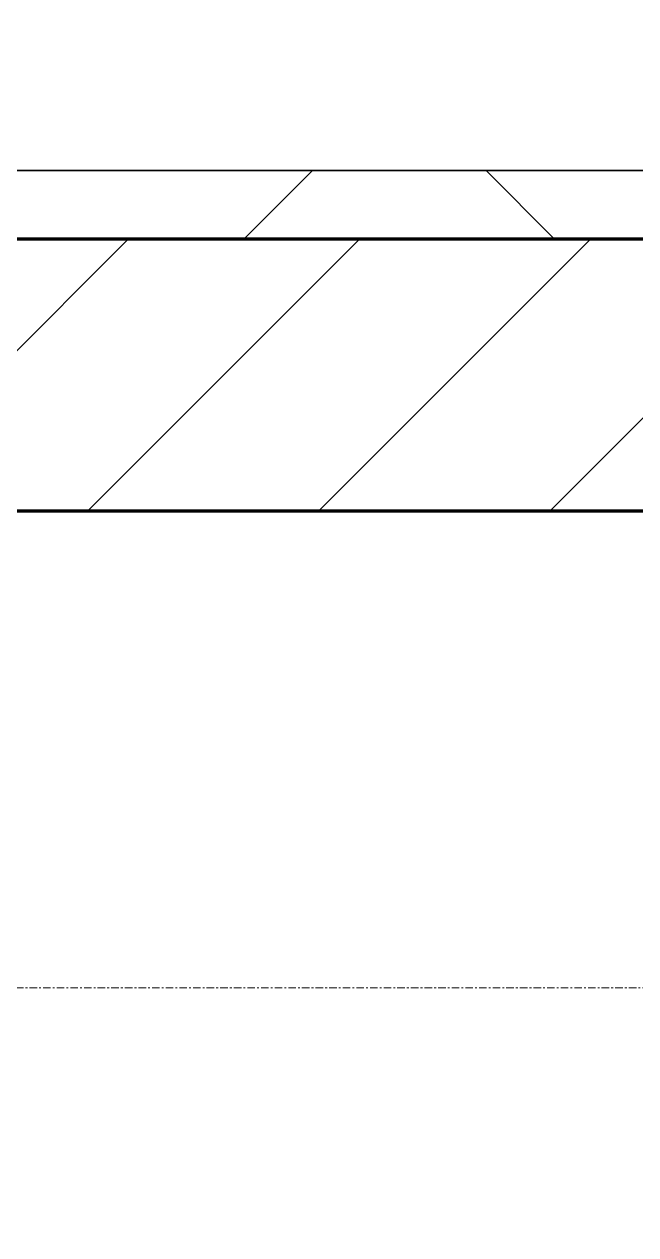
# Model space of a CAD drawing. Header units: millimetres. Extents: x -678720 to -601931, y -306 to 39239.
# Drawn here: x -664248 to -663799, y 3398 to 4287 of the extents above; entities that cross this region are included whole.
import ezdxf
from ezdxf.xclip import XClip

# ---------------------------------------------------------------- set-up
doc = ezdxf.new("R2010")
doc.units = ezdxf.units.MM
doc.header["$XCLIPFRAME"] = 0
doc.linetypes.add('DPA_Grid _ Level 100', pattern=[10, 5.5, -1.6, 1.3, -1.6])
for name, color, linetype, lineweight in [('A-GLAZ-CURT', 2, 'Continuous', 9), ('A-WALL', 5, 'Continuous', 35), ('A-WALL-FNSH', 2, 'Continuous', 35), ('A-WALL-PATT', 1, 'Continuous', 35), ('S-GRID', 251, 'Continuous', 9)]:
    doc.layers.add(name, color=color, linetype=linetype, lineweight=lineweight)
doc.layers.add('A11_ALU.SOLID SHEET', color=2, linetype='Continuous')

# ---------------------------------------------------------------- blocks, each defined once
blk = doc.blocks.new('PPLS-PP19_Custom Tile Pattern - Custom Tile Pattern-V111-4234-01 ENLARGED MULTI-PURPOSE LEVEL - REFLECTED CEILING PLAN - SHEET 5')
at = {"layer": 'A-GLAZ-CURT'}
for p, q in [((-300, 0), (300, 0)), ((300, 0), (-300, 0)), ((195.99, 0), (209.65, 0)), ((209.65, 0), (195.99, 0)), ((209.66, 0), (213.31, 0)), ((213.31, 0), (209.66, 0)), ((230.06, 0), (300, 0)), ((-300, -50), (300, -50)), ((300, -50), (-300, -50))]:
    blk.add_line(p, q, dxfattribs=at)
for points, knots in [([(-54.02, 0), (-53.66, 0), (-52.05, 0), (-48.53, 0), (-30.79, 0), (-18.03, 0), (8.61, 0), (15.02, 0), (22.91, 0), (31, 0), (39.04, 0), (51.19, 0), (58.74, 0), (61.34, 0), (61.45, 0)], [-3731.068074, -3731.068074, -3731.068074, -3731.068074, -3689.699207, -3546.54457, -3315.260113, -2864.387349, -2439.246196, -2084.094819, -1956.422387, -1818.904206, -1645.594513, -1443.202566, -1228.752106, -1120.932285, -1120.932285, -1120.932285, -1120.932285]), ([(76.63, 0), (74.8, 0), (67.65, 0), (53.52, 0), (37, 0), (24.07, 0), (12.82, 0), (-2.9, 0), (-20.62, 0), (-32.81, 0), (-44.85, 0), (-51.43, 0), (-51.79, 0)], [-3095.572228, -3095.572228, -3095.572228, -3095.572228, -2950.589685, -2634.532728, -2313.748533, -2106.613311, -1925.670641, -1617.263037, -1290.787923, -1039.307308, -819.71621, -644.910881, -644.910881, -644.910881, -644.910881]), ([(-36.78, 0), (-32.43, 0), (-19.22, 0), (8.83, 0), (43.36, 0), (70.92, 0), (82.12, 0), (83.66, 0)], [-6191.144455, -6191.144455, -6191.144455, -6191.144455, -5862.463379, -5340.621928, -4573.028122, -4094.177415, -3869.465285, -3869.465285, -3869.465285, -3869.465285]), ([(70.61, 0), (66.16, 0), (55.8, 0), (39.61, 0), (24.74, 0), (2.64, 0), (-17.84, 0), (-30.57, 0), (-31.82, 0), (-32, 0)], [-4647.237329, -4647.237329, -4647.237329, -4647.237329, -4326.416877, -4098.545751, -3766.694881, -3333.063701, -2994.501669, -2698.150104, -2614.070998, -2614.070998, -2614.070998, -2614.070998]), ([(-15.19, 0), (-13.07, 0), (7.48, 0), (40.29, 0), (65.03, 0), (76.75, 0)], [-461.142613, -461.142613, -461.142613, -461.142613, -429.606584, -390.253598, -354.536918, -354.536918, -354.536918, -354.536918]), ([(103.09, 0), (101.08, 0), (86.31, 0), (63.34, 0), (35.84, 0), (20.19, 0), (13.74, 0), (11.85, 0)], [-375.435014, -375.435014, -375.435014, -375.435014, -369.147452, -330.153101, -307.516438, -285.83788, -275.055219, -275.055219, -275.055219, -275.055219]), ([(11.91, 0), (17.75, 0), (25.21, 0), (37.44, 0), (45.92, 0), (57.76, 0), (64.47, 0), (72.74, 0), (75.22, 0), (76.03, 0), (76.21, 0)], [-1549.07911, -1549.07911, -1549.07911, -1549.07911, -1206.526904, -1089.329421, -901.315459, -753.071572, -495.328968, -421.953223, -334.951786, -290.452333, -290.452333, -290.452333, -290.452333]), ([(77.87, 0), (76.47, 0), (71.98, 0), (62.26, 0), (51.85, 0), (43.81, 0), (29.53, 0), (20.67, 0), (18.85, 0), (18.16, 0)], [-7018.658411, -7018.658411, -7018.658411, -7018.658411, -6924.452779, -6738.82075, -6548.303034, -6314.283804, -6135.05769, -5972.647715, -5832.674503, -5832.674503, -5832.674503, -5832.674503]), ([(27.44, 0), (27.9, 0), (29.54, 0), (38.07, 0), (53.39, 0), (69.71, 0), (76.64, 0), (77.9, 0)], [-5037.309798, -5037.309798, -5037.309798, -5037.309798, -4887.603822, -4705.298446, -4353.683244, -3960.84581, -3860.161725, -3860.161725, -3860.161725, -3860.161725]), ([(27.89, 0), (29.09, 0), (33.4, 0), (48.37, 0), (63.95, 0), (74.45, 0), (77.82, 0)], [-147.777612, -147.777612, -147.777612, -147.777612, -135.792042, -118.513713, -97.899267, -88.132587, -88.132587, -88.132587, -88.132587]), ([(53.18, 0), (53.06, 0), (52.22, 0), (44.99, 0), (36.46, 0), (30.82, 0)], [-622.740158, -622.740158, -622.740158, -622.740158, -566.066452, -360.610861, 0, 0, 0, 0]), ([(136.44, 0), (121.66, 0), (86.93, 0), (51.16, 0), (31.18, 0)], [-106.750556, -106.750556, -106.750556, -106.750556, -59.610984, 0, 0, 0, 0]), ([(168.37, 0), (167.68, 0), (162.47, 0), (147.02, 0), (109.77, 0), (76.86, 0), (57.82, 0), (46.51, 0), (41.18, 0), (36.02, 0), (35.54, 0), (35.54, 0)], [-543.375029, -543.375029, -543.375029, -543.375029, -530.793311, -458.593899, -401.860199, -357.622665, -341.267687, -334.000314, -326.15566, -319.318397, -317.489778, -317.489778, -317.489778, -317.489778]), ([(36.29, 0), (37.77, 0), (48.82, 0), (64.79, 0), (95.91, 0), (124.45, 0), (132.42, 0), (134.6, 0)], [-314.598523, -314.598523, -314.598523, -314.598523, -305.899624, -287.17622, -249.500363, -194.761443, -152.241002, -152.241002, -152.241002, -152.241002]), ([(61.47, 0), (61.47, 0), (61.21, 0), (54.61, 0), (53.71, 0), (53.56, 0)], [-1113.311073, -1113.311073, -1113.311073, -1113.311073, -1096.402191, -891.204116, -747.28819, -747.28819, -747.28819, -747.28819]), ([(76.22, 0), (75.58, 0), (73.64, 0), (71.05, 0), (70.61, 0)], [-193.634889, -193.634889, -193.634889, -193.634889, -31.537676, 0, 0, 0, 0]), ([(77.82, 0), (80.16, 0), (100.5, 0), (120.63, 0), (138.28, 0), (138.53, 0)], [-353.448399, -353.448399, -353.448399, -353.448399, -346.313304, -291.370682, -290.5735, -290.5735, -290.5735, -290.5735]), ([(78.1, 0), (86.41, 0), (103.13, 0), (116.36, 0), (128.63, 0), (128.95, 0)], [-87.867769, -87.867769, -87.867769, -87.867769, -63.759246, -39.050993, -35.895543, -35.895543, -35.895543, -35.895543]), ([(78.48, 0), (79.51, 0), (84.95, 0), (86.01, 0), (92.51, 0), (94.33, 0)], [-3844.262741, -3844.262741, -3844.262741, -3844.262741, -3759.045785, -3336.541051, -2783.776468, -2783.776468, -2783.776468, -2783.776468]), ([(114.39, 0), (114.2, 0), (112.08, 0), (105.42, 0), (92.38, 0), (86.52, 0), (79.99, 0), (78.52, 0)], [-8148.58938, -8148.58938, -8148.58938, -8148.58938, -8105.191388, -7723.759874, -7531.75727, -7135.649961, -7033.519254, -7033.519254, -7033.519254, -7033.519254]), ([(94.4, 0), (94.4, 0), (94.64, 0), (99.11, 0), (108.97, 0), (120.79, 0), (139.94, 0), (163.31, 0), (185.23, 0), (193.62, 0), (194.69, 0), (194.79, 0)], [-2348.345796, -2348.345796, -2348.345796, -2348.345796, -2310.419338, -2233.599744, -2052.234781, -1843.028543, -1530.39897, -1095.004608, -529.74427, -295.064701, -265.121568, -265.121568, -265.121568, -265.121568]), ([(129.02, 0), (129.02, 0), (124.41, 0), (122.35, 0), (114.96, 0), (108.04, 0), (103.09, 0)], [-35.386604, -35.386604, -35.386604, -35.386604, -31.430235, -22.807238, -15.488593, 0, 0, 0, 0]), ([(157.9, 0), (156.77, 0), (151.67, 0), (143.29, 0), (134.04, 0), (126.24, 0), (118.6, 0), (114.23, 0), (111.98, 0), (105.66, 0), (105.23, 0), (105.23, 0)], [-10292.955006, -10292.955006, -10292.955006, -10292.955006, -10098.273015, -9847.788484, -9677.714971, -9567.007022, -9453.21225, -9220.200448, -9012.77275, -8966.157302, -8929.495943, -8929.495943, -8929.495943, -8929.495943]), ([(105.26, 0), (105.52, 0), (111.01, 0), (112.65, 0), (113.59, 0)], [-8920.561005, -8920.561005, -8920.561005, -8920.561005, -8814.835624, -8577.462505, -8577.462505, -8577.462505, -8577.462505]), ([(128.58, 0), (128.8, 0), (130.16, 0), (139.26, 0), (152.67, 0), (161.24, 0), (162.19, 0), (162.75, 0)], [-633.326174, -633.326174, -633.326174, -633.326174, -627.736123, -618.981161, -602.094757, -592.980799, -581.414464, -581.414464, -581.414464, -581.414464]), ([(137.1, 0), (136, 0), (133.64, 0), (129.87, 0), (129.11, 0)], [-670.405967, -670.405967, -670.405967, -670.405967, -651.020627, -640.742133, -640.742133, -640.742133, -640.742133]), ([(193.8, 0), (193.33, 0), (190.11, 0), (183.13, 0), (171, 0), (161.95, 0), (161.28, 0), (158.35, 0), (157.85, 0), (157.77, 0)], [-11665.349007, -11665.349007, -11665.349007, -11665.349007, -11565.880756, -11105.624034, -10839.086983, -10768.332124, -10666.779182, -10580.760289, -10550.278881, -10550.278881, -10550.278881, -10550.278881]), ([(209.53, 0), (208.11, 0), (193.7, 0), (177.41, 0), (159.34, 0), (158.33, 0), (158.3, 0)], [-192.73867, -192.73867, -192.73867, -192.73867, -187.987675, -143.776725, -129.632772, -123.352749, -123.352749, -123.352749, -123.352749]), ([(159.07, 0), (159.13, 0), (160.84, 0), (165.21, 0), (174.15, 0), (185.98, 0), (208.82, 0), (219.42, 0), (230.06, 0)], [-115.643202, -115.643202, -115.643202, -115.643202, -114.681583, -87.660824, -65.295536, -41.623857, -24.459831, 0, 0, 0, 0]), ([(162.75, 0), (165.4, 0), (170.91, 0), (172.61, 0), (172.61, 0)], [-111.264224, -111.264224, -111.264224, -111.264224, -56.742688, -19.085662, -19.085662, -19.085662, -19.085662]), ([(209.67, 0), (207.81, 0), (196.11, 0), (182.99, 0), (174.27, 0), (169.67, 0), (168.99, 0)], [-8808.385412, -8808.385412, -8808.385412, -8808.385412, -8717.832359, -8253.978395, -8152.463617, -8069.855175, -8069.855175, -8069.855175, -8069.855175]), ([(209.66, 0), (208.02, 0), (202.5, 0), (187.54, 0), (175.3, 0), (169.49, 0)], [-193.506062, -193.506062, -193.506062, -193.506062, -184.406837, -162.427601, -142.916156, -142.916156, -142.916156, -142.916156]), ([(171.51, 0), (176.48, 0), (193.23, 0), (201.73, 0), (208.81, 0), (213.9, 0), (241.96, 0), (266.73, 0), (281.71, 0), (291.71, 0), (296.52, 0), (297.86, 0), (298.09, 0)], [-7971.819559, -7971.819559, -7971.819559, -7971.819559, -7784.112253, -7606.717214, -7289.299508, -7042.621073, -6582.165592, -6068.460911, -5766.029927, -5566.724884, -5280.360606, -5199.253518, -5199.253518, -5199.253518, -5199.253518]), ([(172.07, 0), (177.66, 0), (187.87, 0), (201.08, 0), (207.47, 0), (213.96, 0), (215.11, 0)], [-255.364076, -255.364076, -255.364076, -255.364076, -237.955587, -223.92608, -215.862851, -208.75215, -208.75215, -208.75215, -208.75215]), ([(300, 0), (286.53, 0), (255.85, 0), (225.09, 0), (209.66, 0)], [-285.253232, -285.253232, -285.253232, -285.253232, -244.693688, -192.888261, -192.888261, -192.888261, -192.888261]), ([(247.1, 0), (246.76, 0), (245.04, 0), (238.34, 0), (226.56, 0), (221.86, 0), (214.11, 0), (209.95, 0)], [-9649.085549, -9649.085549, -9649.085549, -9649.085549, -9581.591397, -9406.094246, -9221.510254, -9016.44624, -8813.02241, -8813.02241, -8813.02241, -8813.02241]), ([(215.22, 0), (214.62, 0), (212.66, 0), (210.92, 0), (210.18, 0)], [-203.825446, -203.825446, -203.825446, -203.825446, -198.527383, -194.454786, -194.454786, -194.454786, -194.454786]), ([(300, 0), (288.22, 0), (262, 0), (230.43, 0), (219.94, 0), (219.02, 0)], [-12528.858583, -12528.858583, -12528.858583, -12528.858583, -11905.454923, -11162.864862, -10856.732305, -10856.732305, -10856.732305, -10856.732305]), ([(219.9, 0), (220.86, 0), (227.84, 0), (242.06, 0), (246.54, 0), (246.96, 0)], [-10670.940496, -10670.940496, -10670.940496, -10670.940496, -10511.382485, -9925.173265, -9834.877357, -9834.877357, -9834.877357, -9834.877357]), ([(284.76, 0), (284.76, 0), (285.09, 0), (287.47, 0), (293.59, 0), (297.76, 0), (300, 0)], [-4110.630118, -4110.630118, -4110.630118, -4110.630118, -4053.389046, -3959.664717, -3862.421465, -3746.95702, -3746.95702, -3746.95702, -3746.95702]), ([(297.38, 0), (295.84, 0), (291.62, 0), (285.38, 0), (284.87, 0)], [-4803.172655, -4803.172655, -4803.172655, -4803.172655, -4358.271401, -4143.037883, -4143.037883, -4143.037883, -4143.037883])]:
    blk.add_open_spline(points, degree=3, knots=knots, dxfattribs=at)
for points in [[(80.35, 0), (79.57, 0), (78.27, 0), (76.63, 0)], [(84.06, 0), (83.48, 0), (82.41, 0), (81.72, 0)], [(168.74, 0), (168.74, 0), (169.81, 0), (171.51, 0)], [(195.11, 0), (194.91, 0), (194.44, 0), (193.8, 0)]]:
    blk.add_open_spline(points, degree=3, dxfattribs=at)
blk = doc.blocks.new('PPLS-PP19_Custom Tile Pattern - Custom Tile Pattern-V112-4234-01 ENLARGED MULTI-PURPOSE LEVEL - REFLECTED CEILING PLAN - SHEET 5')
at = {"layer": 'A-GLAZ-CURT'}
for p, q in [((-300, 0), (300, 0)), ((300, 0), (-300, 0)), ((-293.07, 0), (-275.75, 0)), ((-275.75, 0), (-293.07, 0)), ((-222.32, 0), (-205, 0)), ((-205, 0), (-222.32, 0)), ((-300, -50), (300, -50)), ((300, -50), (-300, -50))]:
    blk.add_line(p, q, dxfattribs=at)
at = {"layer": 'A-GLAZ-CURT', "flags": 128}
for points in [[(-300, 0), (-291.56, 0), (-283.3, 0), (-275.2, 0), (-267.26, 0), (-259.45, 0)], [(-125.17, 0), (-128.55, 0), (-134.16, 0), (-140.03, 0), (-145.5, 0), (-150.63, 0), (-155.53, 0), (-160.27, 0), (-164.95, 0), (-169.65, 0), (-174.47, 0), (-179.49, 0), (-184.81, 0), (-190.44, 0), (-196.37, 0), (-202.58, 0), (-209.04, 0), (-215.73, 0), (-222.63, 0), (-229.72, 0), (-236.97, 0), (-244.39, 0), (-251.96, 0), (-259.67, 0), (-267.51, 0), (-275.48, 0), (-283.55, 0), (-291.73, 0), (-300, 0)], [(-258.49, 0), (-251.77, 0), (-244.2, 0), (-236.74, 0), (-229.36, 0), (-222.06, 0), (-214.83, 0), (-207.71, 0), (-200.76, 0), (-194.02, 0), (-187.54, 0), (-181.38, 0), (-175.58, 0), (-170.25, 0), (-165.64, 0), (-162.01, 0), (-159.53, 0), (-157.46, 0), (-154.52, 0), (-149.42, 0), (-141.84, 0), (-132.81, 0), (-126.44, 0)]]:
    blk.add_lwpolyline(points, dxfattribs=at)
at = {"layer": 'A-GLAZ-CURT'}
for points, knots in [([(-300, 0), (-284.65, 0), (-244.24, 0), (-211.23, 0), (-192.57, 0)], [-5323.127839, -5323.127839, -5323.127839, -5323.127839, -4502.809032, -3118.989128, -3118.989128, -3118.989128, -3118.989128]), ([(-258.49, 0), (-266.57, 0), (-280.06, 0), (-294.48, 0), (-300, 0)], [-14204.016957, -14204.016957, -14204.016957, -14204.016957, -13729.592194, -13439.944408, -13439.944408, -13439.944408, -13439.944408]), ([(-258.52, 0), (-260.32, 0), (-263.23, 0), (-264.9, 0), (-265.4, 0)], [-393.589096, -393.589096, -393.589096, -393.589096, -208.940337, 0, 0, 0, 0]), ([(-258.5, 0), (-257.84, 0), (-254.2, 0), (-241.25, 0), (-225.99, 0), (-213.1, 0), (-202.49, 0), (-196.01, 0), (-192.57, 0)], [-5719.348334, -5719.348334, -5719.348334, -5719.348334, -5657.471696, -5413.335975, -5017.494783, -4832.723979, -4666.091899, -4468.794443, -4468.794443, -4468.794443, -4468.794443]), ([(-137.88, 0), (-140.56, 0), (-147.66, 0), (-147.69, 0), (-158.72, 0), (-174.02, 0), (-185.59, 0), (-209.77, 0), (-232.01, 0), (-251.53, 0), (-256.94, 0), (-258.37, 0)], [-3187.727384, -3187.727384, -3187.727384, -3187.727384, -2919.378265, -2477.344047, -2237.412286, -2029.680487, -1755.085331, -1400.429864, -858.079193, -543.655514, -398.465923, -398.465923, -398.465923, -398.465923]), ([(-126.65, 0), (-129.33, 0), (-154.58, 0), (-196.3, 0), (-242.36, 0), (-257.94, 0)], [-17379.565393, -17379.565393, -17379.565393, -17379.565393, -17136.203329, -15131.813646, -14214.785993, -14214.785993, -14214.785993, -14214.785993]), ([(-133.82, 0), (-135.51, 0), (-137.8, 0), (-149.31, 0), (-162.01, 0), (-177.91, 0), (-199.46, 0), (-216.65, 0), (-231.26, 0), (-233.46, 0), (-234, 0)], [-2731.647847, -2731.647847, -2731.647847, -2731.647847, -2418.507304, -2308.929706, -2113.765672, -1763.376603, -1422.553702, -978.033455, -846.069444, -682.911962, -682.911962, -682.911962, -682.911962]), ([(-233.49, 0), (-233.44, 0), (-232.38, 0), (-230.74, 0), (-225.3, 0), (-223.63, 0)], [-455.274641, -455.274641, -455.274641, -455.274641, -440.605512, -119.536984, 0, 0, 0, 0]), ([(-223.63, 0), (-219.39, 0), (-208.51, 0), (-197.92, 0), (-192.58, 0)], [-5463.295695, -5463.295695, -5463.295695, -5463.295695, -5161.076232, -4866.86081, -4866.86081, -4866.86081, -4866.86081]), ([(-192.01, 0), (-186.56, 0), (-159.17, 0), (-129.95, 0), (-110.8, 0), (-99.5, 0), (-91.46, 0)], [-3105.157906, -3105.157906, -3105.157906, -3105.157906, -2700.551212, -1002.059161, -460.363443, 0, 0, 0, 0]), ([(-192, 0), (-189.87, 0), (-182.69, 0), (-169.02, 0), (-152.12, 0), (-136.84, 0), (-129.54, 0), (-127.42, 0), (-127.37, 0)], [-4856.26284, -4856.26284, -4856.26284, -4856.26284, -4739.070012, -4465.409639, -4149.119819, -3839.893365, -3647.167523, -3642.19713, -3642.19713, -3642.19713, -3642.19713]), ([(-191.86, 0), (-190.03, 0), (-182.21, 0), (-171.77, 0), (-158.7, 0), (-157.22, 0)], [-4455.137067, -4455.137067, -4455.137067, -4455.137067, -4349.945572, -4000.813434, -3840.635403, -3840.635403, -3840.635403, -3840.635403]), ([(-152.35, 0), (-151.03, 0), (-147.71, 0), (-143.57, 0), (-138.62, 0)], [-3494.978217, -3494.978217, -3494.978217, -3494.978217, -3371.022232, -3227.460399, -3227.460399, -3227.460399, -3227.460399]), ([(-118.78, 0), (-121.86, 0), (-126.28, 0), (-136.96, 0), (-147.46, 0), (-150.03, 0), (-150.57, 0)], [-5938.474035, -5938.474035, -5938.474035, -5938.474035, -5700.061948, -5508.838257, -5298.784692, -5196.16478, -5196.16478, -5196.16478, -5196.16478]), ([(-150.34, 0), (-150.07, 0), (-147.75, 0), (-142.87, 0), (-132.25, 0), (-126.71, 0)], [-4948.728362, -4948.728362, -4948.728362, -4948.728362, -4883.323924, -4440.880425, -4102.0558, -4102.0558, -4102.0558, -4102.0558]), ([(-60.73, 0), (-66.86, 0), (-81.81, 0), (-110.94, 0), (-130.52, 0), (-147.74, 0), (-149.07, 0)], [-7894.127831, -7894.127831, -7894.127831, -7894.127831, -7508.296369, -7004.680444, -6449.282163, -6277.220794, -6277.220794, -6277.220794, -6277.220794]), ([(-148.23, 0), (-146.94, 0), (-140.15, 0), (-137.28, 0), (-133.95, 0), (-128.89, 0), (-126.68, 0)], [-6162.058746, -6162.058746, -6162.058746, -6162.058746, -6017.569127, -5560.701257, -5364.112219, -5234.4955, -5234.4955, -5234.4955, -5234.4955]), ([(-86.16, 0), (-91.37, 0), (-104.13, 0), (-122.65, 0), (-139.03, 0), (-146.11, 0), (-146.95, 0)], [-1681.3698, -1681.3698, -1681.3698, -1681.3698, -1374.161226, -945.742622, -741.901385, -489.130243, -489.130243, -489.130243, -489.130243]), ([(-146.69, 0), (-146.59, 0), (-145.49, 0), (-137.33, 0), (-130.9, 0), (-127.78, 0)], [-420.34245, -420.34245, -420.34245, -420.34245, -406.956646, -290.263673, -70.057075, -70.057075, -70.057075, -70.057075]), ([(-127.41, 0), (-131.63, 0), (-133.16, 0), (-134.09, 0), (-134.15, 0)], [-8540.990293, -8540.990293, -8540.990293, -8540.990293, -8266.114998, -8246.473386, -8246.473386, -8246.473386, -8246.473386]), ([(-134.15, 0), (-133.32, 0), (-130.31, 0), (-117.33, 0), (-92.04, 0), (-74.17, 0), (-64.21, 0), (-61.59, 0)], [-7657.439573, -7657.439573, -7657.439573, -7657.439573, -7293.749979, -6839.55839, -6236.997189, -5713.340575, -5154.045866, -5154.045866, -5154.045866, -5154.045866]), ([(-120.13, 0), (-120.14, 0), (-120.24, 0), (-121.3, 0), (-129.25, 0), (-133.82, 0)], [-2933.992132, -2933.992132, -2933.992132, -2933.992132, -2920.575025, -2840.280255, -2731.647847, -2731.647847, -2731.647847, -2731.647847]), ([(-113.43, 0), (-113.44, 0), (-113.96, 0), (-119.73, 0), (-125.16, 0), (-126.59, 0), (-126.77, 0)], [-328.499627, -328.499627, -328.499627, -328.499627, -282.672656, -98.539552, -24.539552, -13.515757, -13.515757, -13.515757, -13.515757]), ([(-126.54, 0), (-125.33, 0), (-124.07, 0), (-123.43, 0), (-123.28, 0)], [-3614.858003, -3614.858003, -3614.858003, -3614.858003, -3488.92562, -3439.852845, -3439.852845, -3439.852845, -3439.852845]), ([(-126.5, 0), (-122.44, 0), (-108.71, 0), (-86.68, 0), (-68.71, 0), (-61.96, 0), (-61.69, 0)], [-5231.017328, -5231.017328, -5231.017328, -5231.017328, -4994.692869, -4542.524482, -4008.285538, -3985.537012, -3985.537012, -3985.537012, -3985.537012]), ([(-125.75, 0), (-125.28, 0), (-120.38, 0), (-107.3, 0), (-90.42, 0), (-75.26, 0), (-68.41, 0), (-65.12, 0), (-63.63, 0)], [-4082.700899, -4082.700899, -4082.700899, -4082.700899, -4054.690705, -3793.097032, -3402.597032, -3144.956779, -3050.982048, -2969.237017, -2969.237017, -2969.237017, -2969.237017]), ([(-72.93, 0), (-75.51, 0), (-89.55, 0), (-108.92, 0), (-125.61, 0)], [-19442.345229, -19442.345229, -19442.345229, -19442.345229, -18935.241197, -17411.007533, -17411.007533, -17411.007533, -17411.007533]), ([(-125.15, 0), (-124.93, 0), (-121.96, 0), (-113.01, 0), (-98.9, 0), (-85.29, 0), (-71.67, 0), (-65.93, 0), (-65.07, 0)], [-3362.7396, -3362.7396, -3362.7396, -3362.7396, -3342.215224, -3074.362186, -2902.289527, -2605.247022, -2322.099534, -2241.8264, -2241.8264, -2241.8264, -2241.8264]), ([(-122.08, 0), (-122.01, 0), (-121.69, 0), (-121.2, 0), (-120.88, 0)], [-3136.336417, -3136.336417, -3136.336417, -3136.336417, -3110.304437, -3035.164275, -3035.164275, -3035.164275, -3035.164275]), ([(-36.33, 0), (-36.43, 0), (-37.27, 0), (-45.02, 0), (-46.13, 0), (-60.59, 0), (-81.23, 0), (-99.51, 0), (-114.02, 0), (-117.28, 0), (-118.78, 0)], [-1855.773136, -1855.773136, -1855.773136, -1855.773136, -1810.870157, -1672.078046, -1405.135169, -1060.00838, -740.068933, -229.489605, -116.330425, 0, 0, 0, 0]), ([(-117.74, 0), (-117.19, 0), (-114.78, 0), (-113.43, 0), (-113.43, 0)], [-821.249067, -821.249067, -821.249067, -821.249067, -394.672656, -330.879064, -330.879064, -330.879064, -330.879064]), ([(-36.62, 0), (-36.62, 0), (-40.35, 0), (-44.32, 0), (-58.97, 0), (-85.2, 0), (-107.61, 0), (-116.56, 0), (-117.56, 0)], [-4069.478503, -4069.478503, -4069.478503, -4069.478503, -3858.647035, -3538.256648, -2842.901703, -2193.204658, -1433.981041, -985.49888, -985.49888, -985.49888, -985.49888])]:
    blk.add_open_spline(points, degree=3, knots=knots, dxfattribs=at)
blk.add_open_spline([(-126.57, 0), (-126.06, 0), (-125.59, 0), (-125.15, 0)], degree=3, dxfattribs=at)
blk = doc.blocks.new('*U321')
at = {"layer": 'A-GLAZ-CURT'}
for name, p in [('PPLS-PP19_Custom Tile Pattern - Custom Tile Pattern-V111-4234-01 ENLARGED MULTI-PURPOSE LEVEL - REFLECTED CEILING PLAN - SHEET 5', (-31265, -5100)), ('PPLS-PP19_Custom Tile Pattern - Custom Tile Pattern-V112-4234-01 ENLARGED MULTI-PURPOSE LEVEL - REFLECTED CEILING PLAN - SHEET 5', (-30665, -5100))]:
    blk.add_blockref(name, p, dxfattribs=at)
blk = doc.blocks.new('*U743')
blk.add_lwpolyline([(21173.36, -580), (28210, -580), (28210, -6849.96), (45954.15, -6849.96), (45954.15, 600), (82995.06, 600), (83086.47, 650), (90052, 650), (90392, 990), (103159.16, 990), (103159.16, 4990), (21173.36, 4990), (21173.36, 3485.45), (21203.36, 3485.45), (21203.36, 925.54), (21173.36, 925.54), (21173.36, -580)])

msp = doc.modelspace()

# ---------------------------------------------------------------- block references
at = {"layer": 'A11_ALU.SOLID SHEET'}
ref = msp.add_blockref('*U743', (-744682.37, 3579.02), dxfattribs=at)
XClip(ref).set_block_clipping_path([(69798.6834257276, -3885.5002684942), (120965.0023936313, 33679.9972602262)])

# ---------------------------------------------------------------- next in the draw order: hatches: boundary and pattern name
at = {"layer": 'A-WALL-PATT', "lineweight": 9}
h = msp.add_hatch(dxfattribs=at)
h.set_pattern_fill('FP_3', color=256, style=0, pattern_type=2)
h.set_pattern_definition([(45, (0, 0), (-212.13203, 212.13203), []), (135, (0, 0), (-212.13203, -212.13203), [])])
h.paths.add_polyline_path([(-661708.03, 4129.02), (-661758.03, 4179.02), (-674883.69, 4179.02), (-674883.69, 4129.02), (-662226.93, 4129.02)])
h = msp.add_hatch(dxfattribs=at)
h.set_pattern_fill('FP_2', color=256, style=0, pattern_type=2)
h.set_pattern_definition([(45, (0, 0), (-84.852814, 84.852814), [])])
h.paths.add_polyline_path([(-662226.93, 3929.02), (-661508.03, 3929.02), (-661708.03, 4129.02), (-674883.69, 4129.02), (-674883.69, 3929.02), (-663281.66, 3929.02)])

# ---------------------------------------------------------------- next in the draw order: linework, layer by layer
at = {"layer": 'A-WALL', "color": 7, "lineweight": 70}
for p, q in [((-674883.69, 4129.02), (-661708.03, 4129.02)), ((-661790.87, 3929.02), (-672727.37, 3929.02))]:
    msp.add_line(p, q, dxfattribs=at)
at = {"layer": 'A-WALL-FNSH', "color": 250}
for p, q in [((-674883.69, 4179.02), (-661758.03, 4179.02)), ((-661708.03, 4129.02), (-674883.69, 4129.02))]:
    msp.add_line(p, q, dxfattribs=at)
at = {"layer": 'S-GRID', "linetype": 'DPA_Grid _ Level 100'}
msp.add_line((-607379, 3579.02), (-677385.13, 3579.02), dxfattribs=at)

# ---------------------------------------------------------------- next in the draw order: block references
msp.add_blockref('*U321', (-633017.37, 9279.02))

doc.saveas('drawing.dxf')
